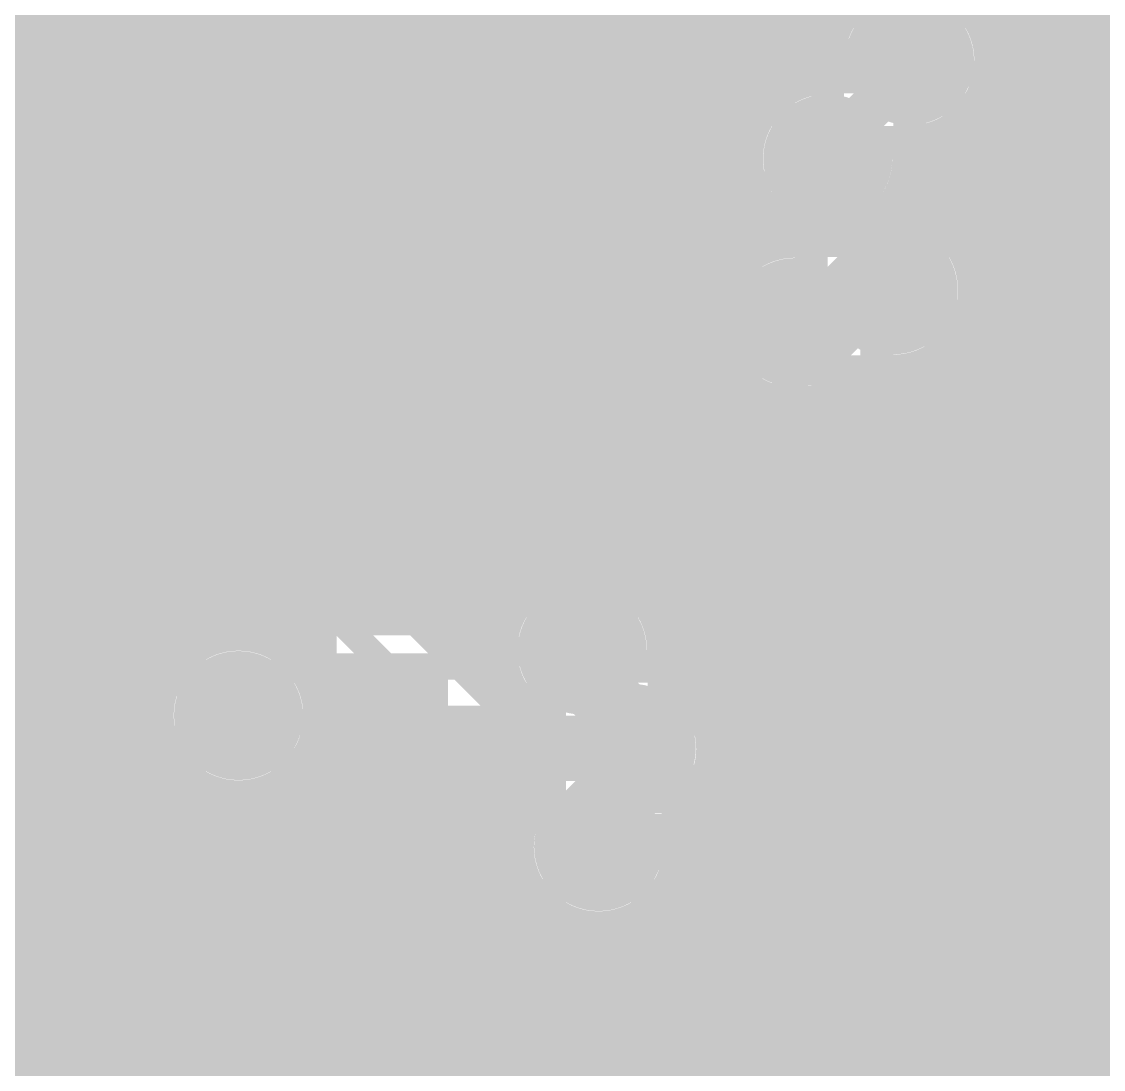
# Model space of a CAD drawing. Extents: x -4 to 136, y -50 to 40.
# Drawn here: x 77.18 to 85.58, y 5 to 13.13 of the extents above; entities that cross this region are included whole.
import ezdxf

# ---------------------------------------------------------------- set-up
doc = ezdxf.new("R2010")
doc.units = 0
doc.header["$MEASUREMENT"] = 0
doc.layers.get('0').update_dxf_attribs({"linetype": 'CONTINUOUS'})
for name, color, linetype in [('25-335-0_BOT', 7, 'CONTINUOUS'), ('25-335-0_DRD', 7, 'CONTINUOUS'), ('25-335-0_GND', 6, 'CONTINUOUS'), ('25-335-0_IN1', 4, 'CONTINUOUS'), ('25-335-0_SMT', 5, 'CONTINUOUS'), ('25-335-0_SPT', 10, 'CONTINUOUS'), ('25-335-0_SST', 9, 'CONTINUOUS'), ('25-335-0_TOP', 12, 'CONTINUOUS'), ('THRUHOLE_TAP', 15, 'CONTINUOUS')]:
    doc.layers.add(name, color=color, linetype=linetype)

# ---------------------------------------------------------------- blocks, each defined once
blk = doc.blocks.new('ROUND_40')
at = {"const_width": 0.29972}
blk.add_lwpolyline([(-0.14986, 0, 1), (0.14986, 0, 1)], format="xyb", close=True, dxfattribs=at)
blk = doc.blocks.new('ROUND_60')
at = {"const_width": 0.50038}
blk.add_lwpolyline([(-0.25019, 0, 1), (0.25019, 0, 1)], format="xyb", close=True, dxfattribs=at)
blk = doc.blocks.new('ROUND_63')
at = {"const_width": 0.0635}
blk.add_lwpolyline([(-0.03175, 0, 1), (0.03175, 0, 1)], format="xyb", close=True, dxfattribs=at)
blk = doc.blocks.new('ROUND_45')
at = {"const_width": 0.29972}
blk.add_lwpolyline([(-0.14986, 0, 1), (0.14986, 0, 1)], format="xyb", close=True, dxfattribs=at)
blk = doc.blocks.new('RECTANGLE_2')
blk.add_solid([(0.4826, 0.4064), (0.4826, -0.4064), (-0.4826, 0.4064), (-0.4826, -0.4064)])
blk = doc.blocks.new('RECTANGLE_21')
blk.add_solid([(0.44958, 0.65024), (0.44958, -0.65024), (-0.44958, 0.65024), (-0.44958, -0.65024)])
blk = doc.blocks.new('ROUND_23')
at = {"const_width": 0.10033}
blk.add_lwpolyline([(-0.050164, 0, 1), (0.050164, 0, 1)], format="xyb", close=True, dxfattribs=at)

msp = doc.modelspace()

# ---------------------------------------------------------------- linework, layer by layer
at = {"layer": '25-335-0_BOT'}
for points, const_width in [([(84.582, 30.75686), (84.582, 13.19784)], 0.254), ([(84.8106, 30.52826), (84.8106, -2.7813)], 0.254), ([(85.0392, 30.29966), (85.0392, 4.1402)], 0.254), ([(85.2678, 30.07106), (85.2678, 4.2799)], 0.254), ([(85.4964, 29.84246), (85.4964, 4.31292)], 0.254), ([(82.9818, 16.8021), (82.9818, 13.1318)], 0.254), ([(83.2104, 16.76908), (83.2104, 12.9032)], 0.254), ([(83.439, 16.82242), (83.439, 12.69492)], 0.254), ([(82.8548, 13.2588), (83.41868, 12.69492)], 0.254), ([(83.52282, 13.1318), (82.9818, 13.1318)], 0.254), ([(87.2363, 13.1318), (84.62518, 13.1318)], 0.254), ([(83.439, 12.065), (82.55, 12.954), (75.946, 12.954), (75.057, 12.065)], 0.2032), ([(83.44916, 12.9032), (83.2104, 12.9032)], 0.254), ([(87.2363, 12.9032), (84.69884, 12.9032)], 0.254), ([(84.074, 12.827), (84.074, 11.176), (83.947, 11.049)], 0.2032), ([(83.439, 12.69492), (83.41869, 12.69459)], 0.254), ([(83.45678, 12.69492), (83.43904, 12.69417)], 0.254), ([(87.2363, 12.6746), (84.6836, 12.6746)], 0.254), ([(82.36966, 12.5222), (76.1238, 12.5222), (75.68692, 12.08278)], 0.254), ([(77.2668, 12.5222), (77.2668, 3.95478)], 0.254), ([(77.4954, 12.5222), (77.4954, 3.97002)], 0.254), ([(77.724, 12.5222), (77.724, 3.94716)], 0.254), ([(77.9526, 12.5222), (77.9526, 3.8862)], 0.254), ([(78.1812, 12.5222), (78.1812, 3.77952)], 0.254), ([(78.4098, 12.5222), (78.4098, 8.1788)], 0.254), ([(78.6384, 12.5222), (78.6384, 8.33374)], 0.254), ([(78.867, 12.5222), (78.867, 8.37692)], 0.254), ([(79.0956, 12.5222), (79.0956, 8.53186)], 0.254), ([(79.3242, 12.5222), (79.3242, 8.5598)], 0.254), ([(79.5528, 12.5222), (79.5528, 8.5598)], 0.254), ([(79.7814, 12.5222), (79.7814, 8.5598)], 0.254), ([(80.01, 12.5222), (80.01, 8.5598)], 0.254), ([(80.2386, 12.5222), (80.2386, 8.5598)], 0.254), ([(80.4672, 12.5222), (80.4672, 8.5598)], 0.254), ([(80.6958, 12.5222), (80.6958, 8.5598)], 0.254), ([(80.9244, 12.5222), (80.9244, 8.6741)], 0.254), ([(81.153, 12.5222), (81.153, 8.75538)], 0.254), ([(81.3816, 12.5222), (81.3816, 8.8646)], 0.254), ([(81.6102, 12.5222), (81.6102, 8.87984)], 0.254), ([(81.8388, 12.5222), (81.8388, 8.80618)], 0.254), ([(82.0674, 12.5222), (82.0674, 8.59028)], 0.254), ([(82.296, 12.5222), (82.296, 7.99338)], 0.254), ([(82.36966, 12.5222), (82.80908, 12.08278)], 0.254), ([(82.44586, 12.446), (76.0476, 12.446)], 0.254), ([(87.2363, 12.446), (84.57438, 12.446)], 0.254), ([(84.582, 12.45362), (84.582, -2.7813)], 0.254), ([(82.5246, 12.36726), (82.5246, 7.65048)], 0.254), ([(84.5058, 12.36726), (84.5058, 11.33856)], 0.254), ([(82.67446, 12.2174), (75.819, 12.2174)], 0.254), ([(87.2363, 12.2174), (84.5058, 12.2174)], 0.254), ([(82.7532, 12.13866), (82.7532, 11.2522)], 0.254), ([(82.80908, 12.08278), (82.80883, 12.065)], 0.254), ([(82.81416, 11.9888), (75.68184, 11.9888)], 0.254), ([(87.2363, 11.9888), (84.5058, 11.9888)], 0.254), ([(82.88782, 11.7602), (75.60818, 11.7602)], 0.254), ([(87.2363, 11.7602), (84.5058, 11.7602)], 0.254), ([(82.9818, 11.63066), (82.9818, 11.3919)], 0.254), ([(83.10372, 11.5316), (75.5777, 11.5316)], 0.254), ([(83.2104, 11.47826), (83.2104, 11.42492)], 0.254), ([(87.2363, 11.5316), (84.5058, 11.5316)], 0.254), ([(82.81162, 11.303), (75.67422, 11.303)], 0.254), ([(87.2363, 11.303), (84.52358, 11.303)], 0.254), ([(82.62112, 11.0744), (75.6793, 11.0744)], 0.254), ([(87.2363, 11.0744), (84.57692, 11.0744)], 0.254), ([(82.55762, 10.8458), (75.59294, 10.8458)], 0.254), ([(87.2363, 10.8458), (84.5439, 10.8458)], 0.254), ([(82.58048, 10.6172), (75.34656, 10.6172)], 0.254), ([(87.26678, 10.6172), (84.4042, 10.6172)], 0.254), ([(84.3534, 10.5664), (84.3534, -2.7813)], 0.254), ([(82.7024, 10.3886), (74.7268, 10.3886)], 0.254), ([(87.4268, 10.3886), (83.66506, 10.3886)], 0.254), ([(83.6676, 10.3886), (83.6676, -2.7813)], 0.254), ([(83.8962, 10.42162), (83.8962, -2.7813)], 0.254), ([(84.1248, 10.44448), (84.1248, -2.7813)], 0.254), ([(82.7532, 10.33526), (82.7532, -2.7813)], 0.254), ([(82.9818, 10.1981), (82.9818, -2.7813)], 0.254), ([(83.439, 10.21842), (83.439, -2.7813)], 0.254), ([(87.6554, 10.16), (74.7268, 10.16)], 0.254), ([(83.2104, 10.16508), (83.2104, -2.7813)], 0.254), ([(87.8713, 9.9314), (75.53706, 9.9314)], 0.254), ([(87.78748, 9.7028), (75.66152, 9.7028)], 0.254), ([(87.76462, 9.4742), (75.68438, 9.4742)], 0.254), ([(87.82812, 9.2456), (75.62088, 9.2456)], 0.254), ([(88.01862, 9.017), (75.42784, 9.017)], 0.254), ([(81.19872, 8.7884), (74.7268, 8.7884)], 0.254), ([(88.7222, 8.7884), (81.86928, 8.7884)], 0.254), ([(81.07426, 8.6868), (81.03108, 8.6868)], 0.254), ([(79.248, 8.5598), (74.7268, 8.5598)], 0.254), ([(80.72374, 8.5598), (79.248, 8.5598)], 0.254), ([(88.7222, 8.5598), (82.08518, 8.5598)], 0.254), ([(78.9432, 8.4328), (78.88478, 8.37692)], 0.254), ([(78.63078, 8.3312), (75.29322, 8.3312)], 0.254), ([(88.7222, 8.3312), (82.15884, 8.3312)], 0.254), ([(78.867, 7.747), (79.248, 8.128), (80.90408, 8.128), (81.03108, 8.255), (81.534, 8.255)], 0.2032), ([(78.3463, 8.1026), (75.5777, 8.1026)], 0.254), ([(88.7222, 8.1026), (82.1436, 8.1026)], 0.254), ([(78.24978, 7.874), (75.67422, 7.874)], 0.254), ([(88.7222, 7.874), (82.41538, 7.874)], 0.254), ([(80.90408, 7.6962), (79.49438, 7.6962)], 0.254), ([(79.5528, 7.6962), (79.5528, -2.7813)], 0.254), ([(79.7814, 7.6962), (79.7814, -2.7813)], 0.254), ([(80.01, 7.6962), (80.01, -2.7813)], 0.254), ([(80.2386, 7.6962), (80.2386, -2.7813)], 0.254), ([(80.4672, 7.6962), (80.4672, -2.7813)], 0.254), ([(80.6958, 7.6962), (80.6958, -2.7813)], 0.254), ([(80.9244, 7.6962), (80.9244, -2.7813)], 0.254), ([(81.153, 7.75208), (81.153, 7.10184)], 0.254), ([(78.2447, 7.6454), (75.6793, 7.6454)], 0.254), ([(81.30286, 7.6454), (79.4893, 7.6454)], 0.254), ([(88.7222, 7.6454), (82.5246, 7.6454)], 0.254), ([(78.33106, 7.4168), (75.59294, 7.4168)], 0.254), ([(81.29016, 7.4168), (79.40294, 7.4168)], 0.254), ([(88.7222, 7.4168), (82.53984, 7.4168)], 0.254), ([(78.4098, 7.31266), (78.4098, 3.61696)], 0.254), ([(79.3242, 7.31266), (79.3242, -2.7813)], 0.254), ([(82.5246, 7.33298), (82.5246, -2.7813)], 0.254), ([(78.5749, 7.1882), (75.34656, 7.1882)], 0.254), ([(81.22666, 7.1882), (79.15656, 7.1882)], 0.254), ([(88.7222, 7.1882), (82.46618, 7.1882)], 0.254), ([(78.6384, 7.16026), (78.6384, 3.36296)], 0.254), ([(78.867, 7.11708), (78.867, 2.8448)], 0.254), ([(79.0956, 7.16026), (79.0956, -2.7813)], 0.254), ([(81.07426, 6.9596), (74.7268, 6.9596)], 0.254), ([(88.1126, 6.9596), (82.25028, 6.9596)], 0.254), ([(82.296, 6.99008), (82.296, -2.7813)], 0.254), ([(81.03108, 6.731), (74.7268, 6.731)], 0.254), ([(87.94242, 6.731), (82.29092, 6.731)], 0.254), ([(81.07426, 6.5024), (74.7268, 6.5024)], 0.254), ([(87.88908, 6.5024), (82.24774, 6.5024)], 0.254), ([(81.153, 6.35762), (81.153, -2.7813)], 0.254), ([(81.22666, 6.2738), (74.7268, 6.2738)], 0.254), ([(87.9221, 6.2738), (82.0928, 6.2738)], 0.254), ([(82.0674, 6.2484), (82.0674, -2.7813)], 0.254), ([(81.3816, 6.16712), (81.3816, -2.7813)], 0.254), ([(81.6102, 6.10362), (81.6102, -2.7813)], 0.254), ([(81.8388, 6.12648), (81.8388, -2.7813)], 0.254), ([(88.05926, 6.0452), (74.7268, 6.0452)], 0.254), ([(88.7222, 5.8166), (74.7268, 5.8166)], 0.254), ([(88.7222, 5.588), (74.7268, 5.588)], 0.254), ([(88.56726, 5.3594), (74.7268, 5.3594)], 0.254), ([(88.33866, 5.1308), (74.7268, 5.1308)], 0.254), ([(88.22182, 4.9022), (74.7268, 4.9022)], 0.254)]:
    msp.add_lwpolyline(points, dxfattribs=dict(at, const_width=const_width))
at = {"layer": '25-335-0_BOT', "const_width": 0.254}
for points in [[(84.074, 13.45692, 0.4142136), (83.44408, 12.827)], [(84.70392, 12.827, 0.4142136), (84.074, 13.45692)], [(83.44408, 12.827, 0.0529645), (83.45814, 12.69466)], [(84.5058, 12.36726, 0.2070673), (84.70472, 12.827)], [(82.80908, 12.065, 0.4142136), (83.439, 11.43508)], [(83.185, 11.42492, 0.4142136), (82.55508, 10.795)], [(83.41106, 11.38174, 0.0921984), (83.185, 11.42378)], [(83.44662, 11.43254, 0.0245968), (83.41137, 11.38154)], [(83.44662, 11.43254, 0.0245968), (83.41137, 11.38154)], [(84.57692, 11.049, 0.1200942), (84.50629, 11.33881)], [(84.57692, 11.049, 0.1200942), (84.50629, 11.33881)], [(83.947, 10.41908, 0.4142136), (84.57692, 11.049)], [(83.947, 10.41908, 0.4142136), (84.57692, 11.049)], [(82.55508, 10.795, 0.4142136), (83.185, 10.16508)], [(83.185, 10.16508, 0.2588205), (83.71946, 10.4616)], [(83.7184, 10.46226, 0.0931475), (83.947, 10.4193)], [(83.7184, 10.46226, 0.0931475), (83.947, 10.4193)], [(81.534, 8.88492, 0.2070678), (81.07484, 8.68625)], [(82.16392, 8.255, 0.4142136), (81.534, 8.88492)], [(81.03108, 8.6868, 0.1989132), (80.72575, 8.56033)], [(81.03108, 8.6868, 0.1989132), (80.72575, 8.56033)], [(79.248, 8.5598, 0.1989132), (78.94267, 8.43333)], [(79.248, 8.5598, 0.1989132), (78.94267, 8.43333)], [(78.867, 8.37692, 0.4142136), (78.23708, 7.747)], [(82.13852, 8.08228, 0.0696874), (82.16271, 8.255)], [(82.54492, 7.493, 0.3115985), (82.13852, 8.08228)], [(80.90408, 7.6962, 0.1439036), (81.13771, 7.76486)], [(81.13776, 7.76478, 0.0785278), (81.30823, 7.66648)], [(78.23708, 7.747, 0.4142136), (78.867, 7.11708)], [(78.867, 7.11708, 0.3907443), (79.49438, 7.6962)], [(81.30794, 7.66572, 0.0694097), (81.28385, 7.493)], [(81.28508, 7.493, 0.0931478), (81.32805, 7.26432)], [(82.24774, 6.95706, 0.2593895), (82.54583, 7.493)], [(81.32826, 7.2644, 0.258821), (81.03233, 6.731)], [(82.29092, 6.731, 0.0921982), (82.2488, 6.95747)], [(81.03108, 6.731, 0.4142136), (81.661, 6.10108)], [(81.661, 6.10108, 0.4142136), (82.29092, 6.731)]]:
    msp.add_lwpolyline(points, format="xyb", dxfattribs=at)
at = {"layer": '25-335-0_DRD', "const_width": 0.254}
for points in [[(83.439, 13.462), (83.439, 12.192)], [(84.709, 13.462), (83.439, 12.192)], [(84.709, 12.192), (83.439, 13.462)], [(84.709, 12.192), (84.709, 13.462)], [(78.359, 12.7), (78.359, 11.43)], [(79.629, 12.7), (78.359, 12.7)], [(79.629, 12.7), (78.359, 11.43)], [(79.629, 11.43), (78.359, 12.7)], [(78.359, 12.7), (78.359, 11.43)], [(79.629, 12.7), (78.359, 12.7)], [(79.629, 12.7), (78.359, 11.43)], [(79.629, 11.43), (78.359, 12.7)], [(79.629, 11.43), (79.629, 12.7)], [(79.629, 11.43), (79.629, 12.7)], [(82.804, 12.7), (82.804, 11.43)], [(84.074, 12.7), (82.804, 12.7)], [(84.074, 12.7), (82.804, 11.43)], [(84.074, 11.43), (82.804, 12.7)], [(84.074, 11.43), (84.074, 12.7)], [(83.439, 12.192), (84.709, 12.192)], [(83.312, 11.684), (83.312, 10.414)], [(84.582, 11.684), (83.312, 11.684)], [(84.582, 11.684), (83.312, 10.414)], [(84.582, 10.414), (83.312, 11.684)], [(83.312, 11.684), (83.312, 10.414)], [(84.582, 11.684), (83.312, 11.684)], [(84.582, 11.684), (83.312, 10.414)], [(84.582, 10.414), (83.312, 11.684)], [(84.582, 10.414), (84.582, 11.684)], [(84.582, 10.414), (84.582, 11.684)], [(78.359, 11.43), (79.629, 11.43)], [(78.359, 11.43), (79.629, 11.43)], [(82.55, 11.43), (82.55, 10.16)], [(83.82, 11.43), (82.55, 11.43)], [(83.82, 11.43), (82.55, 10.16)], [(83.82, 10.16), (82.55, 11.43)], [(82.804, 11.43), (84.074, 11.43)], [(83.82, 10.16), (83.82, 11.43)], [(83.312, 10.414), (84.582, 10.414)], [(83.312, 10.414), (84.582, 10.414)], [(84.455, 8.8138), (83.185, 10.0838), (83.185, 8.8138)], [(82.55, 10.16), (83.82, 10.16)], [(83.185, 10.0838), (83.185, 8.8138)], [(84.455, 10.0838), (83.185, 10.0838)], [(84.455, 10.0838), (83.185, 8.8138)], [(84.455, 10.0838), (83.185, 10.0838)], [(84.455, 10.0838), (83.185, 8.8138)], [(84.455, 8.8138), (83.185, 10.0838)], [(84.455, 8.8138), (84.455, 10.0838)], [(84.455, 8.8138), (84.455, 10.0838)], [(80.899, 8.89), (80.899, 7.62)], [(82.169, 8.89), (80.899, 8.89)], [(82.169, 8.89), (80.899, 7.62)], [(82.169, 7.62), (80.899, 8.89)], [(82.169, 7.62), (82.169, 8.89)], [(83.185, 8.8138), (84.455, 8.8138)], [(83.185, 8.8138), (84.455, 8.8138)], [(78.232, 8.382), (78.232, 7.112)], [(79.502, 8.382), (78.232, 8.382)], [(79.502, 8.382), (78.232, 7.112)], [(79.502, 7.112), (78.232, 8.382)], [(79.502, 7.112), (79.502, 8.382)], [(81.28, 8.128), (81.28, 6.858)], [(82.55, 8.128), (81.28, 8.128)], [(82.55, 8.128), (81.28, 6.858)], [(82.55, 6.858), (81.28, 8.128)], [(82.55, 6.858), (82.55, 8.128)], [(80.899, 7.62), (82.169, 7.62)], [(81.026, 7.366), (81.026, 6.096)], [(82.296, 7.366), (81.026, 7.366)], [(82.296, 7.366), (81.026, 6.096)], [(82.296, 6.096), (81.026, 7.366)], [(82.296, 6.096), (82.296, 7.366)], [(78.232, 7.112), (79.502, 7.112)], [(77.6478, 6.9088), (77.6478, 5.6388)], [(78.9178, 6.9088), (77.6478, 6.9088)], [(78.9178, 6.9088), (77.6478, 5.6388)], [(78.9178, 5.6388), (77.6478, 6.9088)], [(77.6478, 6.9088), (77.6478, 5.6388)], [(78.9178, 6.9088), (77.6478, 6.9088)], [(78.9178, 6.9088), (77.6478, 5.6388)], [(78.9178, 5.6388), (77.6478, 6.9088)], [(78.9178, 5.6388), (78.9178, 6.9088)], [(78.9178, 5.6388), (78.9178, 6.9088)], [(81.28, 6.858), (82.55, 6.858)], [(81.026, 6.096), (82.296, 6.096)], [(77.6478, 5.6388), (78.9178, 5.6388)], [(77.6478, 5.6388), (78.9178, 5.6388)]]:
    msp.add_lwpolyline(points, dxfattribs=at)
at = {"layer": '25-335-0_IN1'}
for points, const_width in [([(77.2668, 24.8031), (77.2668, 11.4808)], 0.254), ([(77.4954, 24.77008), (77.4954, 11.2522)], 0.254), ([(81.153, 19.3802), (81.153, 8.75538)], 0.254), ([(81.3816, 19.3802), (81.3816, 8.8646)], 0.254), ([(81.6102, 19.3802), (81.6102, 8.87984)], 0.254), ([(81.8388, 19.3802), (81.8388, 8.80618)], 0.254), ([(82.0674, 19.3802), (82.0674, 8.59028)], 0.254), ([(82.296, 19.3802), (82.296, 7.99338)], 0.254), ([(82.5246, 19.3802), (82.5246, 7.65048)], 0.254), ([(69.723, 18.415), (81.407, 6.731), (81.661, 6.731)], 0.2032), ([(70.35292, 18.39468), (81.28508, 7.46252)], 0.254), ([(79.0956, 17.95526), (79.0956, 9.652)], 0.254), ([(78.867, 17.91208), (78.867, 9.8806)], 0.254), ([(84.582, 17.3482), (84.582, 13.19784)], 0.254), ([(84.8106, 17.3482), (84.8106, 10.795)], 0.254), ([(85.0392, 17.3482), (85.0392, 10.7188)], 0.254), ([(85.2678, 17.3482), (85.2678, 10.7188)], 0.254), ([(85.4964, 17.3482), (85.4964, 10.7188)], 0.254), ([(82.7532, 16.93926), (82.7532, 11.2522)], 0.254), ([(82.9818, 16.8021), (82.9818, 12.4968)], 0.254), ([(83.2104, 16.76908), (83.2104, 12.65174)], 0.254), ([(83.439, 16.82242), (83.439, 12.69492)], 0.254), ([(79.3242, 15.82166), (79.3242, 9.4234)], 0.254), ([(79.5528, 15.59306), (79.5528, 9.1948)], 0.254), ([(77.724, 15.50162), (77.724, 11.0236)], 0.254), ([(78.6384, 15.3924), (78.6384, 10.1092)], 0.254), ([(77.9526, 15.31112), (77.9526, 10.795)], 0.254), ([(78.1812, 15.24762), (78.1812, 10.5664)], 0.254), ([(78.4098, 15.27048), (78.4098, 10.3378)], 0.254), ([(79.7814, 15.20698), (79.7814, 8.9662)], 0.254), ([(80.9244, 15.03172), (80.9244, 8.41248)], 0.254), ([(80.01, 14.86408), (80.01, 8.7376)], 0.254), ([(80.6958, 14.81582), (80.6958, 8.0518)], 0.254), ([(80.2386, 14.75486), (80.2386, 8.509)], 0.254), ([(80.4672, 14.74216), (80.4672, 8.2804)], 0.254), ([(83.52282, 13.1318), (75.6158, 13.1318)], 0.254), ([(87.96782, 13.1318), (84.62518, 13.1318)], 0.254), ([(83.44916, 12.9032), (75.8444, 12.9032)], 0.254), ([(87.89416, 12.9032), (84.69884, 12.9032)], 0.254), ([(83.27898, 12.6746), (76.073, 12.6746)], 0.254), ([(83.45678, 12.69492), (83.43904, 12.69417)], 0.254), ([(87.90686, 12.6746), (84.6836, 12.6746)], 0.254), ([(82.93608, 12.446), (76.3016, 12.446)], 0.254), ([(88.01608, 12.446), (84.57438, 12.446)], 0.254), ([(84.582, 12.45362), (84.582, 11.0236)], 0.254), ([(82.82686, 12.2174), (76.5302, 12.2174)], 0.254), ([(88.35898, 12.2174), (84.23148, 12.2174)], 0.254), ([(84.3534, 12.26312), (84.3534, 11.52906)], 0.254), ([(84.05368, 12.19708), (84.074, 12.19675)], 0.254), ([(84.1248, 12.19962), (84.1248, 11.65352)], 0.254), ([(82.81416, 11.9888), (76.7588, 11.9888)], 0.254), ([(91.6432, 11.9888), (84.06384, 11.9888)], 0.254), ([(75.65644, 11.87196), (81.09458, 6.43128)], 0.254), ([(82.88782, 11.7602), (76.9874, 11.7602)], 0.254), ([(91.6432, 11.7602), (83.99018, 11.7602)], 0.254), ([(82.9818, 11.63066), (82.9818, 11.3919)], 0.254), ([(83.10372, 11.5316), (77.216, 11.5316)], 0.254), ([(83.2104, 11.47826), (83.2104, 11.42492)], 0.254), ([(88.1126, 11.5316), (84.35086, 11.5316)], 0.254), ([(82.81162, 11.303), (77.4446, 11.303)], 0.254), ([(87.94242, 11.303), (84.52358, 11.303)], 0.254), ([(82.62112, 11.0744), (77.6732, 11.0744)], 0.254), ([(87.88908, 11.0744), (84.57692, 11.0744)], 0.254), ([(90.551, 4.064), (89.916, 4.699), (89.916, 9.779), (89.408, 10.287), (84.709, 10.287), (83.947, 11.049)], 0.2032), ([(84.57692, 11.02868), (84.8868, 10.7188)], 0.254), ([(82.55762, 10.8458), (77.9018, 10.8458)], 0.254), ([(87.9221, 10.8458), (84.7598, 10.8458)], 0.254), ([(85.471, 3.683), (83.185, 5.969), (83.185, 10.795)], 0.2032), ([(87.98306, 10.7188), (84.8868, 10.7188)], 0.254), ([(82.58048, 10.6172), (78.1304, 10.6172)], 0.254), ([(77.13726, 10.3886), (75.4888, 10.3886)], 0.254), ([(82.7024, 10.3886), (78.359, 10.3886)], 0.254), ([(83.99526, 10.3886), (83.66506, 10.3886)], 0.254), ([(83.6676, 10.3886), (83.6676, 6.096)], 0.254), ([(83.8962, 10.42162), (83.8962, 5.8674)], 0.254), ([(83.96478, 10.41908), (84.39658, 9.98728)], 0.254), ([(82.7532, 10.33526), (82.7532, 5.969)], 0.254), ([(83.6168, 10.33526), (83.6168, 6.1468)], 0.254), ([(77.2668, 10.25906), (77.2668, 5.5118)], 0.254), ([(84.1248, 10.25906), (84.1248, 5.6388)], 0.254), ([(77.36586, 10.16), (75.4888, 10.16)], 0.254), ([(82.7532, 10.16), (78.5876, 10.16)], 0.254), ([(84.22386, 10.16), (83.6168, 10.16)], 0.254), ([(77.4954, 10.03046), (77.4954, 5.5118)], 0.254), ([(84.3534, 10.03046), (84.3534, 5.4102)], 0.254), ([(77.59446, 9.9314), (75.53706, 9.9314)], 0.254), ([(82.7532, 9.9314), (78.8162, 9.9314)], 0.254), ([(84.46262, 9.9314), (83.6168, 9.9314)], 0.254), ([(84.582, 9.87298), (84.582, 5.1816)], 0.254), ([(77.724, 9.80186), (77.724, 5.5118)], 0.254), ([(87.85606, 9.8552), (84.709, 9.8552)], 0.254), ([(84.8106, 9.8552), (84.8106, 4.953)], 0.254), ([(85.0392, 9.8552), (85.0392, 4.7244)], 0.254), ([(85.2678, 9.8552), (85.2678, 4.4958)], 0.254), ([(85.4964, 9.8552), (85.4964, 4.31292)], 0.254), ([(77.82306, 9.7028), (75.66152, 9.7028)], 0.254), ([(82.7532, 9.7028), (79.0448, 9.7028)], 0.254), ([(87.78748, 9.7028), (83.6168, 9.7028)], 0.254), ([(77.9526, 9.57326), (77.9526, 5.5118)], 0.254), ([(78.05166, 9.4742), (75.68438, 9.4742)], 0.254), ([(82.7532, 9.4742), (79.2734, 9.4742)], 0.254), ([(87.76462, 9.4742), (83.6168, 9.4742)], 0.254), ([(78.1812, 9.34466), (78.1812, 5.5118)], 0.254), ([(78.28026, 9.2456), (75.62088, 9.2456)], 0.254), ([(82.7532, 9.2456), (79.502, 9.2456)], 0.254), ([(87.82812, 9.2456), (83.6168, 9.2456)], 0.254), ([(78.4098, 9.11606), (78.4098, 8.1788)], 0.254), ([(78.50886, 9.017), (75.4888, 9.017)], 0.254), ([(82.7532, 9.017), (79.7306, 9.017)], 0.254), ([(88.01862, 9.017), (83.6168, 9.017)], 0.254), ([(78.6384, 8.88746), (78.6384, 8.33374)], 0.254), ([(78.73746, 8.7884), (75.4888, 8.7884)], 0.254), ([(81.19872, 8.7884), (79.9592, 8.7884)], 0.254), ([(82.7532, 8.7884), (81.86928, 8.7884)], 0.254), ([(89.4842, 8.7884), (83.6168, 8.7884)], 0.254), ([(78.867, 8.65886), (78.867, 8.37692)], 0.254), ([(78.96606, 8.5598), (75.4888, 8.5598)], 0.254), ([(80.98282, 8.5598), (80.1878, 8.5598)], 0.254), ([(82.7532, 8.5598), (82.08518, 8.5598)], 0.254), ([(89.4842, 8.5598), (83.6168, 8.5598)], 0.254), ([(79.0956, 8.43026), (79.0956, 8.33374)], 0.254), ([(78.63078, 8.3312), (75.4888, 8.3312)], 0.254), ([(79.19466, 8.3312), (79.10322, 8.3312)], 0.254), ([(80.90916, 8.3312), (80.4164, 8.3312)], 0.254), ([(82.7532, 8.3312), (82.15884, 8.3312)], 0.254), ([(89.4842, 8.3312), (83.6168, 8.3312)], 0.254), ([(79.3242, 8.20166), (79.3242, 8.1788)], 0.254), ([(78.3463, 8.1026), (75.5777, 8.1026)], 0.254), ([(79.42326, 8.1026), (79.3877, 8.1026)], 0.254), ([(80.92186, 8.1026), (80.645, 8.1026)], 0.254), ([(82.7532, 8.1026), (82.1436, 8.1026)], 0.254), ([(89.4842, 8.1026), (83.6168, 8.1026)], 0.254), ([(80.9244, 8.09498), (80.9244, 7.8232)], 0.254), ([(79.5528, 7.97306), (79.5528, 5.5118)], 0.254), ([(78.24978, 7.874), (75.67422, 7.874)], 0.254), ([(79.65186, 7.874), (79.48422, 7.874)], 0.254), ([(81.03108, 7.874), (80.8736, 7.874)], 0.254), ([(82.7532, 7.874), (82.41538, 7.874)], 0.254), ([(89.4842, 7.874), (83.6168, 7.874)], 0.254), ([(79.7814, 7.74446), (79.7814, 5.5118)], 0.254), ([(81.153, 7.75208), (81.153, 7.5946)], 0.254), ([(78.2447, 7.6454), (75.6793, 7.6454)], 0.254), ([(79.88046, 7.6454), (79.4893, 7.6454)], 0.254), ([(81.30286, 7.6454), (81.1022, 7.6454)], 0.254), ([(82.7532, 7.6454), (82.5246, 7.6454)], 0.254), ([(89.4842, 7.6454), (83.6168, 7.6454)], 0.254), ([(80.01, 7.51586), (80.01, 5.5118)], 0.254), ([(81.915, 7.493), (82.296, 7.112), (82.296, 5.588), (81.788, 5.08), (67.31, 5.08), (66.675, 4.445)], 0.2032), ([(81.28508, 7.493), (81.28581, 7.46255)], 0.254), ([(82.54492, 7.47268), (82.59572, 7.42188)], 0.254), ([(78.33106, 7.4168), (75.59294, 7.4168)], 0.254), ([(80.10906, 7.4168), (79.40294, 7.4168)], 0.254), ([(82.7532, 7.4168), (82.6008, 7.4168)], 0.254), ([(89.4842, 7.4168), (83.6168, 7.4168)], 0.254), ([(78.4098, 7.31266), (78.4098, 5.5118)], 0.254), ([(79.3242, 7.31266), (79.3242, 5.5118)], 0.254), ([(80.2386, 7.28726), (80.2386, 5.5118)], 0.254), ([(78.5749, 7.1882), (75.34656, 7.1882)], 0.254), ([(80.33766, 7.1882), (79.15656, 7.1882)], 0.254), ([(82.7532, 7.1882), (82.72018, 7.1882)], 0.254), ([(89.4842, 7.1882), (83.6168, 7.1882)], 0.254), ([(78.6384, 7.16026), (78.6384, 5.5118)], 0.254), ([(78.867, 7.11708), (78.867, 5.5118)], 0.254), ([(79.0956, 7.16026), (79.0956, 5.5118)], 0.254), ([(82.7278, 7.112), (82.7278, 5.588)], 0.254), ([(80.4672, 7.05866), (80.4672, 5.5118)], 0.254), ([(80.56626, 6.9596), (74.06386, 6.9596)], 0.254), ([(82.7532, 6.9596), (82.7278, 6.9596)], 0.254), ([(88.1126, 6.9596), (83.6168, 6.9596)], 0.254), ([(80.6958, 6.83006), (80.6958, 5.5118)], 0.254), ([(80.79486, 6.731), (74.23658, 6.731)], 0.254), ([(82.7532, 6.731), (82.7278, 6.731)], 0.254), ([(87.94242, 6.731), (83.6168, 6.731)], 0.254), ([(80.9244, 6.60146), (80.9244, 5.5118)], 0.254), ([(81.02346, 6.5024), (74.28992, 6.5024)], 0.254), ([(81.1022, 6.4262), (81.12047, 6.40897)], 0.254), ([(81.1022, 6.4262), (81.12047, 6.40897)], 0.254), ([(82.7532, 6.5024), (82.7278, 6.5024)], 0.254), ([(87.88908, 6.5024), (83.6168, 6.5024)], 0.254), ([(81.153, 6.35762), (81.153, 5.5118)], 0.254), ([(81.22666, 6.2738), (74.2569, 6.2738)], 0.254), ([(82.7532, 6.2738), (82.7278, 6.2738)], 0.254), ([(87.9221, 6.2738), (83.6168, 6.2738)], 0.254), ([(81.3816, 6.16712), (81.3816, 5.5118)], 0.254), ([(81.6102, 6.10362), (81.6102, 5.5118)], 0.254), ([(81.8388, 6.12648), (81.8388, 5.7404)], 0.254), ([(81.8642, 6.1341), (81.8642, 5.7658)], 0.254), ([(83.6168, 6.1468), (85.45068, 4.31292)], 0.254), ([(81.8642, 6.0452), (74.1172, 6.0452)], 0.254), ([(82.7532, 6.0452), (82.7278, 6.0452)], 0.254), ([(88.05926, 6.0452), (83.7184, 6.0452)], 0.254), ([(82.7532, 5.969), (82.7532, -3.556)], 0.254), ([(81.8642, 5.8166), (69.8373, 5.8166)], 0.254), ([(81.8642, 5.7658), (81.60766, 5.5118)], 0.254), ([(82.78114, 5.8166), (82.7278, 5.8166)], 0.254), ([(88.0872, 5.8166), (83.947, 5.8166)], 0.254), ([(81.68386, 5.588), (69.83222, 5.588)], 0.254), ([(82.95386, 5.588), (82.7278, 5.588)], 0.254), ([(82.8802, 5.6642), (84.84108, 3.70078)], 0.254), ([(88.0872, 5.588), (84.1756, 5.588)], 0.254), ([(81.60766, 5.5118), (69.8119, 5.5118)], 0.254), ([(82.9818, 5.56006), (82.9818, -3.556)], 0.254), ([(83.18246, 5.3594), (82.66176, 5.3594)], 0.254), ([(83.2104, 5.33146), (83.2104, -3.556)], 0.254), ([(88.0872, 5.3594), (84.4042, 5.3594)], 0.254), ([(82.6008, 5.2832), (82.09788, 4.78028)], 0.254), ([(82.5246, 5.20446), (82.5246, -3.556)], 0.254), ([(83.41106, 5.1308), (82.4484, 5.1308)], 0.254), ([(83.439, 5.10286), (83.439, -3.556)], 0.254), ([(88.0872, 5.1308), (84.6328, 5.1308)], 0.254), ([(82.296, 4.97586), (82.296, -3.556)], 0.254), ([(83.63966, 4.9022), (82.2198, 4.9022)], 0.254), ([(88.0872, 4.9022), (84.8614, 4.9022)], 0.254)]:
    msp.add_lwpolyline(points, dxfattribs=dict(at, const_width=const_width))
at = {"layer": '25-335-0_IN1', "const_width": 0.254}
for points in [[(84.074, 13.45692, 0.4142136), (83.44408, 12.827)], [(84.70392, 12.827, 0.4142136), (84.074, 13.45692)], [(83.44408, 12.827, 0.0529645), (83.45814, 12.69466)], [(84.074, 12.19708, 0.4142136), (84.70392, 12.827)], [(83.439, 12.69492, 0.4142136), (82.80908, 12.065)], [(84.06892, 12.065, 0.0527512), (84.05498, 12.19681)], [(82.80908, 12.065, 0.4142136), (83.439, 11.43508)], [(83.9343, 11.67892, 0.1670554), (84.067, 12.065)], [(84.57692, 11.049, 0.4142136), (83.947, 11.67892)], [(84.57692, 11.049, 0.4142136), (83.947, 11.67892)], [(83.185, 11.42492, 0.4142136), (82.55508, 10.795)], [(83.41106, 11.38174, 0.0921984), (83.185, 11.42378)], [(83.44662, 11.43254, 0.0245968), (83.41137, 11.38154)], [(83.44662, 11.43254, 0.0245968), (83.41137, 11.38154)], [(82.55508, 10.795, 0.2070672), (82.75375, 10.33584)], [(83.6168, 10.33526, 0.0648363), (83.72014, 10.46118)], [(83.7184, 10.46226, 0.0931475), (83.947, 10.4193)], [(83.7184, 10.46226, 0.0931475), (83.947, 10.4193)], [(84.4042, 9.9822, 0.1989124), (84.709, 9.85595)], [(81.534, 8.88492, 0.4142136), (80.90408, 8.255)], [(82.16392, 8.255, 0.4142136), (81.534, 8.88492)], [(78.867, 8.37692, 0.4142136), (78.23708, 7.747)], [(79.49692, 7.747, 0.4142136), (78.867, 8.37692)], [(80.90408, 8.255, 0.3105672), (81.30794, 7.66572)], [(82.13852, 8.08228, 0.0696874), (82.16271, 8.255)], [(82.54492, 7.493, 0.3115985), (82.13852, 8.08228)], [(78.23708, 7.747, 0.4142136), (78.867, 7.11708)], [(78.867, 7.11708, 0.4142136), (79.49692, 7.747)], [(81.30794, 7.66572, 0.0694097), (81.28385, 7.493)], [(82.7278, 7.112, 0.1989124), (82.60133, 7.41733)], [(82.7278, 7.112, 0.1989124), (82.60133, 7.41733)], [(81.11998, 6.40842, 0.2641873), (81.661, 6.10108)], [(81.661, 6.10108, 0.082214), (81.864, 6.13468)], [(82.7532, 5.969, 0.1989124), (82.87967, 5.66367)], [(82.7532, 5.969, 0.1989124), (82.87967, 5.66367)], [(82.6008, 5.2832, 0.1989124), (82.72705, 5.588)]]:
    msp.add_lwpolyline(points, format="xyb", dxfattribs=at)
at = {"layer": '25-335-0_SST', "const_width": 0.1524}
for points in [[(82.73542, 12.73048), (82.73542, 12.9667)], [(82.73542, 12.84986), (83.75142, 12.84986), (83.58124, 12.9667)], [(78.3844, 12.57554), (78.3844, 12.81176)], [(78.3844, 12.69492), (79.4004, 12.69492), (79.23276, 12.81176)], [(82.90306, 12.36726), (82.73542, 12.24788), (82.73542, 12.01166), (82.90306, 11.89228), (83.07324, 11.89228), (83.41106, 12.1285), (83.75142, 11.89228), (83.75142, 12.36726)], [(78.3844, 11.85672), (78.3844, 12.09294)], [(78.3844, 11.97356), (79.4004, 11.97356), (79.23276, 12.09294)], [(77.2795, 11.6205), (77.2795, 8.6995), (78.9178, 8.6995), (78.9178, 11.6205), (77.2795, 11.6205)], [(79.1845, 11.6205), (79.1845, 8.6995), (80.8228, 8.6995), (80.8228, 11.6205), (79.1845, 11.6205)], [(82.7405, 8.6995), (82.7405, 11.6205), (81.1022, 11.6205), (81.1022, 8.6995), (82.7405, 8.6995)], [(84.2645, 11.6205), (84.2645, 8.6995), (85.9028, 8.6995), (85.9028, 11.6205), (84.2645, 11.6205)], [(83.5914, 11.10234), (83.5914, 10.74674), (83.76158, 10.62736), (83.93176, 10.62736), (84.0994, 10.74674), (84.0994, 11.10234), (83.0834, 11.10234)], [(83.5914, 10.80516), (83.0834, 10.62736)], [(83.0834, 9.78916), (83.0834, 10.26414), (83.76158, 9.78916), (83.93176, 9.78916), (84.0994, 9.85012), (84.0994, 10.20572), (83.93176, 10.26414)], [(83.0834, 9.30656), (84.0994, 8.95096), (84.0994, 9.42594)], [(78.0034, 8.43534), (78.0034, 8.07974), (78.17358, 7.96036), (78.34376, 7.96036), (78.5114, 8.07974), (78.5114, 8.43534), (77.4954, 8.43534)], [(80.8355, 5.5245), (80.8355, 8.4455), (79.1972, 8.4455), (79.1972, 5.5245), (80.8355, 5.5245)], [(85.9155, 5.5245), (85.9155, 8.4455), (84.2772, 8.4455), (84.2772, 5.5245), (85.9155, 5.5245)], [(78.0034, 8.13816), (77.4954, 7.96036)], [(77.4954, 7.12216), (77.4954, 7.59714), (78.17358, 7.12216), (78.34376, 7.12216), (78.5114, 7.18312), (78.5114, 7.53872), (78.34376, 7.59714)], [(81.71942, 7.06628), (81.71942, 6.71068), (81.88706, 6.5913), (82.05724, 6.5913), (82.22742, 6.71068), (82.22742, 7.06628), (81.21142, 7.06628)], [(77.4954, 6.28396), (77.4954, 6.75894), (78.17358, 6.28396), (78.34376, 6.28396), (78.5114, 6.34492), (78.5114, 6.70052), (78.34376, 6.75894)], [(81.71942, 6.7691), (81.21142, 6.5913)], [(81.21142, 5.87248), (81.21142, 6.1087)], [(81.21142, 5.99186), (82.22742, 5.99186), (82.05724, 6.1087)], [(81.54924, 5.03428), (81.54924, 5.50926), (82.22742, 5.2705), (82.22742, 5.15366), (81.21142, 5.15366)], [(77.29474, 4.54152), (77.65034, 4.54152), (77.76972, 4.7117), (77.76972, 4.87934), (77.65034, 5.04952), (77.29474, 5.04952), (77.29474, 4.03352)], [(78.60792, 4.37134), (78.13294, 4.37134), (78.36916, 5.04952), (78.48854, 5.04952), (78.48854, 4.03352)]]:
    msp.add_lwpolyline(points, dxfattribs=at)
at = {"layer": '25-335-0_TOP'}
for points, const_width in [([(45.212, 12.192), (50.419, 12.192), (52.07, 13.843), (53.34, 13.843), (53.848, 13.335), (60.198, 13.335), (61.595, 14.732), (65.151, 14.732), (66.04, 13.843), (77.47, 13.843), (77.47, 12.7254)], 0.381), ([(77.47, 12.7254), (77.47, 13.843), (81.915, 13.843), (81.915, 12.7254)], 0.381), ([(81.915, 12.7254), (81.915, 13.843), (86.36, 13.843), (86.36, 12.7254)], 0.381), ([(78.24978, 13.3223), (78.24978, 11.74496)], 0.254), ([(78.4098, 13.3223), (78.4098, 11.6078)], 0.254), ([(78.6384, 13.3223), (78.6384, 11.6078)], 0.254), ([(78.867, 13.3223), (78.867, 11.6078)], 0.254), ([(79.0956, 13.3223), (79.0956, 10.5918)], 0.254), ([(79.3242, 13.3223), (79.3242, 11.6078)], 0.254), ([(79.5528, 13.3223), (79.5528, 11.6078)], 0.254), ([(79.7814, 13.3223), (79.7814, 12.319)], 0.254), ([(79.86522, 13.3223), (79.86522, 12.40282)], 0.254), ([(103.378, 6.604), (102.616, 7.366), (98.679, 7.366), (97.536, 8.509), (96.393, 8.509), (94.742, 10.16), (66.167, 10.16), (65.659, 10.668), (65.659, 12.319), (65.278, 12.7), (62.611, 12.7), (62.23, 13.081), (60.706, 13.081), (60.452, 12.827), (53.34, 12.827), (53.086, 13.081)], 0.2032), ([(79.86522, 13.1318), (78.24978, 13.1318)], 0.254), ([(79.86522, 12.9032), (78.24978, 12.9032)], 0.254), ([(85.09, 12.7254), (84.1248, 12.7254), (84.074, 12.7762), (84.074, 12.827)], 0.2032), ([(79.86522, 12.6746), (78.24978, 12.6746)], 0.254), ([(80.01, 10.8712), (80.01, 11.938), (80.645, 12.573), (80.645, 12.7254)], 0.2032), ([(79.86522, 12.446), (78.24978, 12.446)], 0.254), ([(79.86522, 12.40282), (79.71028, 12.24788)], 0.254), ([(79.6798, 12.2174), (78.24978, 12.2174)], 0.254), ([(104.394, 12.319), (104.267, 12.192), (100.965, 12.192), (100.711, 11.938), (97.282, 11.938), (96.901, 11.557), (95.377, 11.557), (95.25, 11.684), (83.82, 11.684), (83.439, 12.065)], 0.2032), ([(78.105, 10.8712), (78.105, 11.176), (78.994, 12.065)], 0.2032), ([(78.105, 10.8712), (78.105, 11.176), (78.994, 12.065)], 0.2032), ([(79.58074, 11.9888), (78.24978, 11.9888)], 0.254), ([(79.5782, 11.938), (79.5782, 11.6078)], 0.254), ([(78.24978, 11.74496), (76.97978, 11.74496)], 0.254), ([(77.2668, 11.74496), (77.2668, 10.5918)], 0.254), ([(77.4954, 11.74496), (77.4954, 11.6078)], 0.254), ([(77.724, 11.74496), (77.724, 11.6078)], 0.254), ([(77.9526, 11.74496), (77.9526, 11.6078)], 0.254), ([(78.1812, 11.74496), (78.1812, 11.6078)], 0.254), ([(79.5782, 11.7602), (78.24978, 11.7602)], 0.254), ([(77.2922, 11.6078), (77.2922, 10.5918)], 0.254), ([(78.9178, 11.6078), (77.2922, 11.6078)], 0.254), ([(78.105, 11.6078), (78.105, 10.8712)], 0.254), ([(78.9178, 11.6078), (78.9178, 10.5918)], 0.254), ([(79.1972, 11.6078), (79.1972, 10.5918)], 0.254), ([(79.5782, 11.6078), (79.1972, 11.6078)], 0.254), ([(77.2922, 11.5316), (77.0128, 11.5316)], 0.254), ([(79.1972, 11.5316), (78.9178, 11.5316)], 0.254), ([(77.2922, 11.303), (77.0128, 11.303)], 0.254), ([(79.1972, 11.303), (78.9178, 11.303)], 0.254), ([(77.2922, 11.0744), (77.0128, 11.0744)], 0.254), ([(79.1972, 11.0744), (78.9178, 11.0744)], 0.254), ([(83.947, 11.049), (83.947, 10.9601), (84.0359, 10.8712), (85.09, 10.8712)], 0.2032), ([(83.947, 11.049), (83.947, 10.9601), (84.0359, 10.8712), (85.09, 10.8712)], 0.2032), ([(77.2922, 10.8712), (78.105, 10.8712)], 0.254), ([(78.9178, 10.8712), (78.105, 10.8712)], 0.254), ([(78.105, 10.8712), (76.2, 10.8712)], 0.2032), ([(77.2922, 10.8458), (77.0128, 10.8458)], 0.254), ([(79.1972, 10.8458), (78.9178, 10.8458)], 0.254), ([(81.915, 10.8712), (80.01, 10.8712)], 0.2032), ([(83.185, 10.795), (83.0072, 10.795), (82.931, 10.8712), (81.915, 10.8712)], 0.2032), ([(86.995, 10.8712), (85.09, 10.8712)], 0.2032), ([(77.2922, 10.6172), (77.0128, 10.6172)], 0.254), ([(79.1972, 10.6172), (78.9178, 10.6172)], 0.254), ([(77.2922, 10.5918), (77.0128, 10.5918)], 0.254), ([(79.1972, 10.5918), (78.9178, 10.5918)], 0.254), ([(82.7278, 9.7282), (82.7278, 8.7122)], 0.254), ([(84.2772, 9.7282), (82.7278, 9.7282)], 0.254), ([(84.2772, 9.7028), (82.7278, 9.7028)], 0.254), ([(82.7532, 9.7282), (82.7532, 8.128)], 0.254), ([(82.9818, 9.7282), (82.9818, 8.128)], 0.254), ([(83.2104, 9.7282), (83.2104, 8.128)], 0.254), ([(83.439, 9.7282), (83.439, 8.128)], 0.254), ([(83.6676, 9.7282), (83.6676, 8.128)], 0.254), ([(83.8962, 9.7282), (83.8962, 8.128)], 0.254), ([(84.1248, 9.7282), (84.1248, 8.128)], 0.254), ([(84.2772, 9.7282), (84.2772, 8.7122)], 0.254), ([(82.7278, 9.4488), (81.915, 9.4488)], 0.254), ([(84.2772, 9.4742), (82.7278, 9.4742)], 0.254), ([(78.105, 9.4488), (78.613, 9.4488), (79.4258, 8.636), (80.518, 8.636), (80.899, 8.255), (80.899, 7.239), (80.645, 6.985), (76.962, 6.985), (76.2508, 6.2738), (76.2, 6.2738)], 0.2032), ([(81.534, 8.255), (81.534, 8.509), (80.5942, 9.4488), (80.01, 9.4488)], 0.2032), ([(83.82, 9.4488), (81.915, 9.4488), (83.82, 9.4488)], 0.2032), ([(85.09, 9.4488), (85.09, 7.6962)], 0.2032), ([(84.2772, 9.2456), (82.7278, 9.2456)], 0.254), ([(62.738, 9.017), (66.294, 9.017), (66.802, 8.509), (78.0542, 8.509), (78.8162, 7.747), (78.867, 7.747), (78.9178, 7.6962), (80.01, 7.6962)], 0.2032), ([(84.2772, 9.017), (82.7278, 9.017)], 0.254), ([(84.2772, 8.7884), (82.7278, 8.7884)], 0.254), ([(82.7278, 8.7122), (81.9658, 8.7122)], 0.254), ([(82.0674, 8.7122), (82.0674, 8.59028)], 0.254), ([(82.296, 8.7122), (82.296, 8.128)], 0.254), ([(82.5246, 8.7122), (82.5246, 8.128)], 0.254), ([(84.6582, 8.7122), (84.2772, 8.7122)], 0.254), ([(84.6582, 8.7122), (84.6582, 8.4328), (84.2772, 8.4328)], 0.254), ([(84.3534, 8.7122), (84.3534, 8.4328)], 0.254), ([(84.582, 8.7122), (84.582, 8.4328)], 0.254), ([(85.5218, 8.7122), (85.5218, 8.4328)], 0.254), ([(85.9028, 8.7122), (85.5218, 8.7122)], 0.254), ([(84.6582, 8.5598), (82.08518, 8.5598)], 0.254), ([(90.9193, 8.5598), (85.5218, 8.5598)], 0.254), ([(84.2772, 8.4328), (84.2772, 8.128)], 0.254), ([(85.9028, 8.4328), (85.5218, 8.4328)], 0.254), ([(84.2772, 8.3312), (82.15884, 8.3312)], 0.254), ([(84.2772, 8.128), (82.169, 8.128)], 0.254), ([(80.01, 7.6962), (78.9178, 7.6962), (78.867, 7.747)], 0.2032), ([(85.09, 7.6962), (82.169, 7.6962), (81.9658, 7.493), (81.915, 7.493)], 0.2032), ([(81.661, 6.731), (82.042, 6.731), (82.296, 6.985), (88.011, 6.985), (88.519, 6.477), (88.7222, 6.2738), (89.535, 6.2738)], 0.2032), ([(81.03108, 6.76148), (80.95488, 6.68528)], 0.254), ([(81.03108, 6.76148), (81.03034, 6.731)], 0.254), ([(81.03108, 6.731), (81.0006, 6.731)], 0.254), ([(80.8228, 6.5913), (80.8228, 5.8928)], 0.254), ([(80.9244, 6.6548), (80.9244, 5.8928)], 0.254), ([(77.1398, 6.5532), (77.0128, 6.42366)], 0.254), ([(79.1972, 6.5532), (77.1398, 6.5532)], 0.254), ([(77.2668, 6.5532), (77.2668, 5.6134)], 0.254), ([(77.4954, 6.5532), (77.4954, 5.82676)], 0.254), ([(77.724, 6.5532), (77.724, 5.8928)], 0.254), ([(77.9526, 6.5532), (77.9526, 5.8928)], 0.254), ([(78.1812, 6.5532), (78.1812, 5.8928)], 0.254), ([(78.4098, 6.5532), (78.4098, 5.8928)], 0.254), ([(78.6384, 6.5532), (78.6384, 5.8928)], 0.254), ([(78.867, 6.5532), (78.867, 5.8928)], 0.254), ([(79.0956, 6.5532), (79.0956, 5.8928)], 0.254), ([(79.1972, 6.5532), (79.1972, 5.8928)], 0.254), ([(82.4738, 6.5532), (82.35188, 6.43128)], 0.254), ([(84.2772, 6.5532), (82.4738, 6.5532)], 0.254), ([(82.5246, 6.5532), (82.5246, 5.8928)], 0.254), ([(82.7532, 6.5532), (82.7532, 5.8928)], 0.254), ([(82.9818, 6.5532), (82.9818, 5.8928)], 0.254), ([(83.2104, 6.5532), (83.2104, 5.8928)], 0.254), ([(83.439, 6.5532), (83.439, 5.8928)], 0.254), ([(83.6676, 6.5532), (83.6676, 5.8928)], 0.254), ([(83.8962, 6.5532), (83.8962, 5.8928)], 0.254), ([(84.1248, 6.5532), (84.1248, 5.8928)], 0.254), ([(84.2772, 6.5532), (84.2772, 5.8928)], 0.254), ([(79.1972, 6.5024), (77.089, 6.5024)], 0.254), ([(81.07426, 6.5024), (80.8228, 6.5024)], 0.254), ([(84.2772, 6.5024), (82.423, 6.5024)], 0.254), ([(81.153, 6.35762), (81.153, 5.8928)], 0.254), ([(82.296, 6.38048), (82.296, 5.8928)], 0.254), ([(79.1972, 6.2738), (77.0128, 6.2738)], 0.254), ([(79.1972, 6.2738), (80.01, 6.2738)], 0.254), ([(80.8228, 6.2738), (80.01, 6.2738)], 0.254), ([(81.22666, 6.2738), (80.8228, 6.2738)], 0.254), ([(84.2772, 6.2738), (82.0928, 6.2738)], 0.254), ([(84.2772, 6.2738), (85.09, 6.2738)], 0.254), ([(85.9028, 6.2738), (85.09, 6.2738)], 0.254), ([(80.01, 6.2738), (78.2828, 6.2738)], 0.2032), ([(78.2828, 6.2738), (80.01, 6.2738)], 0.2032), ([(82.0674, 6.2484), (82.0674, 5.8928)], 0.254), ([(86.36, 6.223), (86.3092, 6.2738), (85.09, 6.2738)], 0.2032), ([(81.3816, 6.16712), (81.3816, 5.8928)], 0.254), ([(81.6102, 6.10362), (81.6102, 5.8928)], 0.254), ([(81.8388, 6.12648), (81.8388, 5.8928)], 0.254), ([(49.53, 3.81), (51.689, 3.81), (52.324, 3.175), (54.102, 3.175), (54.356, 2.921), (57.277, 2.921), (57.912, 2.286), (59.055, 2.286), (59.309, 2.54), (65.151, 2.54), (65.405, 2.794), (66.167, 2.794), (66.675, 2.286), (66.675, 1.27), (66.929, 1.016), (75.057, 1.016), (75.438, 1.397), (75.438, 3.175), (77.724, 5.461), (90.17, 5.461), (90.805, 6.096), (94.869, 6.096), (95.123, 5.842), (99.822, 5.842)], 0.2032), ([(79.1972, 6.0452), (77.0128, 6.0452)], 0.254), ([(84.2772, 6.0452), (80.8228, 6.0452)], 0.254), ([(79.1972, 5.8928), (77.724, 5.8928)], 0.254), ([(84.2772, 5.8928), (80.8228, 5.8928)], 0.254), ([(77.4192, 5.7658), (75.13828, 3.48488)], 0.254), ([(77.47762, 5.8166), (77.0128, 5.8166)], 0.254), ([(77.23886, 5.588), (77.0128, 5.588)], 0.254), ([(68.961, 0), (69.342, 0.381), (75.311, 0.381), (75.946, 1.016), (75.946, 3.048), (77.851, 4.953), (90.424, 4.953), (91.059, 5.588), (93.6498, 5.588), (94.361, 4.8768), (94.4372, 4.8768), (94.615, 4.699), (95.377, 4.699), (95.504, 4.572)], 0.2032)]:
    msp.add_lwpolyline(points, dxfattribs=dict(at, const_width=const_width))
at = {"layer": '25-335-0_TOP', "const_width": 0.254}
for points in [[(79.7052, 12.2428, 0.1989124), (79.57895, 11.938)], [(82.16392, 8.255, 0.2063464), (81.96652, 8.71296)], [(82.14868, 8.128, 0.0509803), (82.16166, 8.255)], [(80.8228, 6.5913, 0.0905464), (80.95046, 6.67954)], [(80.8228, 6.5913, 0.0905464), (80.95046, 6.67954)], [(81.03108, 6.731, 0.4142136), (81.661, 6.10108)], [(82.12582, 6.30682, 0.1486566), (82.34774, 6.42526)], [(82.12582, 6.30682, 0.1486566), (82.34774, 6.42526)], [(81.661, 6.10108, 0.2108119), (82.1263, 6.30638)], [(77.724, 5.8928, 0.1989132), (77.41867, 5.76633)], [(77.724, 5.8928, 0.1989132), (77.41867, 5.76633)]]:
    msp.add_lwpolyline(points, format="xyb", dxfattribs=at)

# ---------------------------------------------------------------- block references
at = {"layer": '25-335-0_BOT'}
for p in [(84.074, 12.827), (78.994, 12.065), (83.439, 12.065), (83.947, 11.049), (83.185, 10.795), (83.82, 9.4488), (81.534, 8.255), (78.867, 7.747), (81.915, 7.493), (81.661, 6.731), (78.2828, 6.2738)]:
    msp.add_blockref('ROUND_40', p, dxfattribs=at)
at = {"layer": '25-335-0_GND'}
for name, p in [('ROUND_60', (84.074, 12.827)), ('ROUND_60', (83.439, 12.065)), ('ROUND_63', (78.994, 12.065)), ('ROUND_60', (83.947, 11.049)), ('ROUND_60', (83.185, 10.795)), ('ROUND_63', (83.82, 9.4488)), ('ROUND_60', (81.534, 8.255)), ('ROUND_60', (78.867, 7.747)), ('ROUND_60', (81.915, 7.493)), ('ROUND_60', (81.661, 6.731)), ('ROUND_63', (78.2828, 6.2738))]:
    msp.add_blockref(name, p, dxfattribs=at)
at = {"layer": '25-335-0_IN1'}
for name, p in [('ROUND_40', (84.074, 12.827)), ('ROUND_40', (78.994, 12.065)), ('ROUND_40', (83.439, 12.065)), ('ROUND_40', (83.947, 11.049)), ('ROUND_40', (83.185, 10.795)), ('ROUND_40', (83.82, 9.4488)), ('ROUND_40', (81.534, 8.255)), ('ROUND_40', (78.867, 7.747)), ('ROUND_40', (81.915, 7.493)), ('ROUND_40', (81.661, 6.731)), ('ROUND_45', (78.2828, 6.2738))]:
    msp.add_blockref(name, p, dxfattribs=at)
at = {"layer": '25-335-0_SMT'}
for name, p in [('RECTANGLE_21', (77.47, 12.7254)), ('RECTANGLE_21', (80.645, 12.7254)), ('RECTANGLE_21', (81.915, 12.7254)), ('RECTANGLE_21', (85.09, 12.7254)), ('RECTANGLE_2', (78.105, 10.8712)), ('RECTANGLE_2', (80.01, 10.8712)), ('RECTANGLE_2', (81.915, 10.8712)), ('RECTANGLE_2', (85.09, 10.8712)), ('RECTANGLE_2', (78.105, 9.4488)), ('RECTANGLE_2', (80.01, 9.4488)), ('RECTANGLE_2', (81.915, 9.4488)), ('RECTANGLE_2', (85.09, 9.4488)), ('RECTANGLE_2', (80.01, 7.6962)), ('RECTANGLE_2', (85.09, 7.6962)), ('RECTANGLE_2', (80.01, 6.2738)), ('RECTANGLE_2', (85.09, 6.2738))]:
    msp.add_blockref(name, p, dxfattribs=at)
at = {"layer": '25-335-0_SPT'}
for name, p in [('RECTANGLE_21', (77.47, 12.7254)), ('RECTANGLE_21', (80.645, 12.7254)), ('RECTANGLE_21', (81.915, 12.7254)), ('RECTANGLE_21', (85.09, 12.7254)), ('RECTANGLE_2', (78.105, 10.8712)), ('RECTANGLE_2', (80.01, 10.8712)), ('RECTANGLE_2', (81.915, 10.8712)), ('RECTANGLE_2', (85.09, 10.8712)), ('RECTANGLE_2', (78.105, 9.4488)), ('RECTANGLE_2', (80.01, 9.4488)), ('RECTANGLE_2', (81.915, 9.4488)), ('RECTANGLE_2', (85.09, 9.4488)), ('RECTANGLE_2', (80.01, 7.6962)), ('RECTANGLE_2', (85.09, 7.6962)), ('RECTANGLE_2', (80.01, 6.2738)), ('RECTANGLE_2', (85.09, 6.2738))]:
    msp.add_blockref(name, p, dxfattribs=at)
at = {"layer": '25-335-0_TOP'}
for name, p in [('RECTANGLE_21', (77.47, 12.7254)), ('RECTANGLE_21', (80.645, 12.7254)), ('RECTANGLE_21', (81.915, 12.7254)), ('RECTANGLE_21', (85.09, 12.7254)), ('ROUND_40', (84.074, 12.827)), ('ROUND_40', (78.994, 12.065)), ('ROUND_40', (83.439, 12.065)), ('ROUND_40', (83.947, 11.049)), ('RECTANGLE_2', (78.105, 10.8712)), ('RECTANGLE_2', (80.01, 10.8712)), ('RECTANGLE_2', (81.915, 10.8712)), ('RECTANGLE_2', (85.09, 10.8712)), ('ROUND_40', (83.185, 10.795)), ('RECTANGLE_2', (78.105, 9.4488)), ('RECTANGLE_2', (80.01, 9.4488)), ('RECTANGLE_2', (81.915, 9.4488)), ('RECTANGLE_2', (85.09, 9.4488)), ('ROUND_40', (83.82, 9.4488)), ('ROUND_40', (81.534, 8.255)), ('RECTANGLE_2', (80.01, 7.6962)), ('RECTANGLE_2', (85.09, 7.6962)), ('ROUND_40', (78.867, 7.747)), ('ROUND_40', (81.915, 7.493)), ('ROUND_40', (81.661, 6.731)), ('RECTANGLE_2', (80.01, 6.2738)), ('RECTANGLE_2', (85.09, 6.2738)), ('ROUND_40', (78.2828, 6.2738))]:
    msp.add_blockref(name, p, dxfattribs=at)
at = {"layer": 'THRUHOLE_TAP'}
for p in [(84.074, 12.827), (78.994, 12.065), (83.439, 12.065), (83.947, 11.049), (83.185, 10.795), (83.82, 9.4488), (81.534, 8.255), (78.867, 7.747), (81.915, 7.493), (81.661, 6.731), (78.2828, 6.2738)]:
    msp.add_blockref('ROUND_23', p, dxfattribs=at)

doc.saveas('drawing.dxf')
